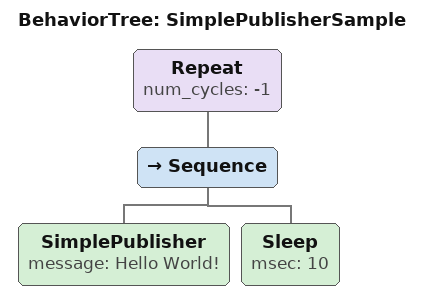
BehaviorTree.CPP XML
<root BTCPP_format="4">
    <BehaviorTree ID="SimplePublisherSample">
        <Repeat num_cycles="-1">
            <Sequence>
                <SimplePublisher message="Hello World!"/>
                <!-- Prevents from getting stuck without being able to interrupt with C^ -->
                <Sleep msec="10"/>
            </Sequence>
        </Repeat>
    </BehaviorTree>
</root>
